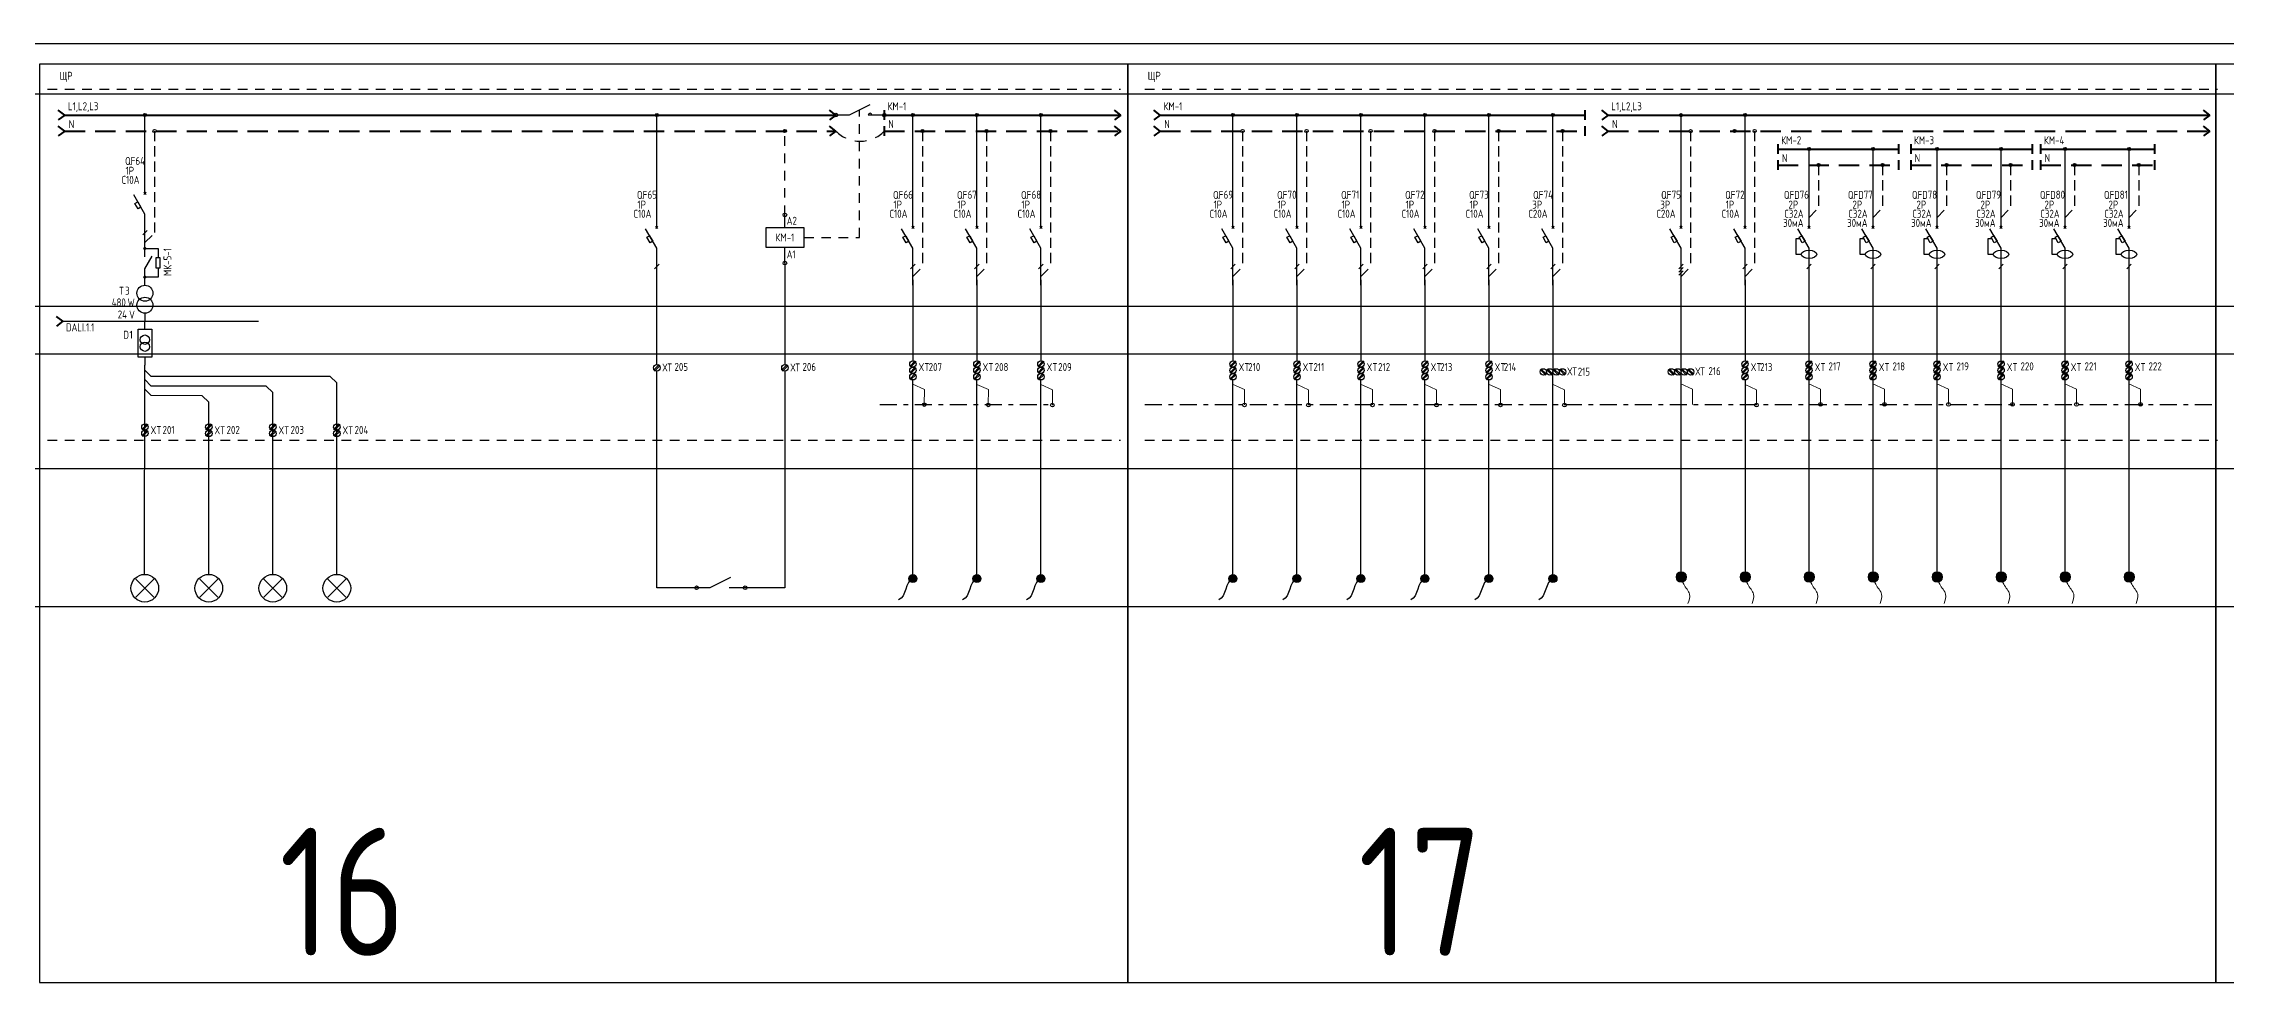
# Model space of a CAD drawing. Header units: millimetres. Extents: x -174 to 283928, y 1291 to 21053.
# Drawn here: x 5156 to 5838, y 1291 to 1584 of the extents above; entities that cross this region are included whole.
import ezdxf
from ezdxf.enums import TextEntityAlignment as Align

# ---------------------------------------------------------------- set-up
doc = ezdxf.new("R2010")
doc.units = ezdxf.units.MM
for name, pattern in [('HIDDEN2', [4.7625, 3.175, -1.5875]), ('JIS_02_0.7', [1.35, 0.75, -0.6]), ('Штрихштриховая', [10.936111, 5.291667, -2.116667, 1.411111, -2.116667])]:
    doc.linetypes.add(name, pattern=pattern)
doc.layers.add('0-Область подсчета', color=152, linetype='Continuous', plot=False, transparency=0.5)
doc.layers.add('0_ХТ', color=7, linetype='Continuous')
doc.layers.add('Нумерация QF', color=7, linetype='Continuous')
doc.layers.add('_0_ PE_проводник', color=3, linetype='Штрихштриховая', lineweight=20)
doc.layers.add('Таблицы', color=7, linetype='Continuous', lineweight=13)
doc.styles.add('UNC_A', font='GOST2304A.ttf')
doc.styles.add('Unecom', font='GOST2304A.ttf', dxfattribs={"height": 2.5})

# ---------------------------------------------------------------- blocks, each defined once
blk = doc.blocks.new('*U93')
at = {"color": 0, "lineweight": 30}
for p, q in [((-2.83, 2.83), (2.83, -2.83)), ((-2.83, -2.83), (2.83, 2.83))]:
    blk.add_line(p, q, dxfattribs=at)
blk.add_circle((0, 0), 4.33, dxfattribs=at)
blk = doc.blocks.new('*U94')
at = {"color": 0, "lineweight": 30}
for p, q in [((-2.83, 2.83), (2.83, -2.83)), ((-2.83, -2.83), (2.83, 2.83))]:
    blk.add_line(p, q, dxfattribs=at)
blk.add_circle((0, 0), 4.33, dxfattribs=at)
blk = doc.blocks.new('*U95')
at = {"color": 0, "lineweight": 30}
for p, q in [((-2.83, 2.83), (2.83, -2.83)), ((-2.83, -2.83), (2.83, 2.83))]:
    blk.add_line(p, q, dxfattribs=at)
blk.add_circle((0, 0), 4.33, dxfattribs=at)
blk = doc.blocks.new('*U96')
at = {"color": 0, "lineweight": 30}
for p, q in [((-2.83, 2.83), (2.83, -2.83)), ((-2.83, -2.83), (2.83, 2.83))]:
    blk.add_line(p, q, dxfattribs=at)
blk.add_circle((0, 0), 4.33, dxfattribs=at)
blk = doc.blocks.new('XT без земли')
at = {"color": 32, "true_color": 0xcd6928}
for p, q in [((0.75, 0), (-1, -1.75)), ((1, -0.25), (-0.75, -2))]:
    blk.add_line(p, q, dxfattribs=at)
at = {"color": 5}
for p, q in [((0.75, -2), (-1, -3.75)), ((1, -2.25), (-0.75, -4))]:
    blk.add_line(p, q, dxfattribs=at)
at = {"color": 32, "true_color": 0xcd6928}
blk.add_circle((0, -1), 1, dxfattribs=at)
at = {"color": 5}
blk.add_circle((0, -3), 1, dxfattribs=at)
at = {"style": 'UNC_A'}
blk.add_attdef('1', (1.75, 0.11), '', height=2.5, dxfattribs=at)
blk = doc.blocks.new('км-3')
for p, q in [((10.57, 8.22), (4.14, 5)), ((4.14, 5), (0, 5)), ((15.14, 5), (10.14, 5))]:
    blk.add_line(p, q)
for centre in [(0, 5), (15.14, 5)]:
    blk.add_circle(centre, 0.575)
at = {"color": 4, "linetype": 'JIS_02_0.7', "ltscale": 5}
blk.add_arc((7.57, 7.35), 10.55, 224.1519, 315.8481, dxfattribs=at)
blk.add_arc((10.71, 5), 0.575, 0, 180)
blk = doc.blocks.new('*U255')
at = {"lineweight": 40}
for p, q in [((73.94, 0), (71.94, 1.5)), ((73.94, 0), (71.94, -1.5)), ((73.94, -5), (71.94, -3.5)), ((73.94, -5), (71.94, -6.5))]:
    blk.add_line(p, q, dxfattribs=at)
at = {"linetype": 'ByBlock', "lineweight": 40}
for points in [[(0, 1.5), (0, -1.5)], [(0, 0), (73.94, 0)], [(0, -3.5), (0, -6.5)]]:
    blk.add_lwpolyline(points, dxfattribs=at)
at = {"color": 4, "linetype": 'HIDDEN2', "lineweight": 40, "ltscale": 2}
blk.add_lwpolyline([(0, -5), (73.94, -5)], dxfattribs=at)
at = {"insert": (1.24, -1.57), "char_height": 2.5, "attachment_point": 1, "style": 'UNC_A'}
blk.add_mtext_dynamic_manual_height_columns('N', width=3.8436, gutter_width=12.5, heights=[0], dxfattribs=at)
at = {"style": 'UNC_A'}
blk.add_attdef('ЛИНИЯ', (1, 1.5), '', height=2.5, dxfattribs=at)
blk = doc.blocks.new('Кмка')
for p, q in [((0, 11), (0, 15.04)), ((0, 0), (0, 5))]:
    blk.add_line(p, q)
blk.add_lwpolyline([(6, 11), (-6, 11), (-6, 5), (6, 5)], close=True)
for centre in [(0, 15.04), (0, 0)]:
    blk.add_circle(centre, 0.575)
at = {"style": 'Unecom'}
for s, p in [('А2', (0.57, 11.97)), ('А1', (0.57, 1.46))]:
    blk.add_text(s, height=2.5, dxfattribs=at).set_placement(p)
at = {"style": 'UNC_A'}
blk.add_attdef('КМ', text='', height=2.5, dxfattribs=at).set_placement((0, 8), align=Align.MIDDLE_CENTER)
blk = doc.blocks.new('*U98')
for p, q in [((0, -36.27), (0, -1.19)), ((0, -42.79), (-3.51, -36.72)), ((-0.35, -36.62), (0.35, -35.91)), ((0.35, -36.62), (-0.35, -35.91)), ((0, -54.31), (0, -42.79))]:
    blk.add_line(p, q)
blk.add_lwpolyline([(-2.12, -41.12), (-3.12, -39.39), (-2.25, -38.89), (-1.25, -40.62)], close=True)
blk.add_circle((0, -1.19), 0.5)
at = {"insert": (-6.21, -24.9), "char_height": 2.5, "attachment_point": 1, "style": 'Unecom'}
blk.add_mtext_dynamic_manual_height_columns('\\pxql;QF', width=5.7065, gutter_width=12.5, heights=[4.37], dxfattribs=at)
at = {"style": 'Unecom'}
blk.add_attdef('N', (-3.15, -27.4), '', height=2.5, dxfattribs=at)
for tag, p in [('P', (-3.4, -30.43)), ('A', (-1.7, -33.28))]:
    blk.add_attdef(tag, text='', height=2.5, dxfattribs=at).set_placement(p, align=Align.RIGHT)
blk = doc.blocks.new('*U28')
at = {"lineweight": 25}
blk.add_line((-0.7, -0.71), (0.7, 0.71), dxfattribs=at)
blk = doc.blocks.new('*U78')
h = blk.add_hatch()
h.set_pattern_fill('ANGLE', color=0)
h.set_pattern_definition([(0, (-2.5674, 3.856), (0, 6.985), [5.08, -1.905]), (90, (-2.5674, 3.856), (-6.985, 4e-16), [5.08, -1.905])])
h.paths.add_polyline_path([(1.25, -1.25, 1), (-1.25, -1.25, 1)])
at = {"linetype": 'ByBlock'}
h = blk.add_hatch(color=0, dxfattribs=at)
h.dxf.hatch_style = 1
h.paths.add_polyline_path([(1.25, -1.25, 1), (-1.25, -1.25, 1)])
at = {"color": 0, "linetype": 'ByBlock'}
blk.add_circle((0, -1.25), 1.25, dxfattribs=at)
at = {"color": 0, "linetype": 'ByBlock', "start_tangent": (-9.510702, -2.8276), "end_tangent": (-11.984182, -3.983771)}
blk.add_spline([(0, -1.25), (-4.46, -7.89)], degree=3, dxfattribs=at)
blk = doc.blocks.new('*U99')
for p, q in [((0, -36.27), (0, -1.19)), ((0, -42.79), (-3.51, -36.72)), ((-0.35, -36.62), (0.35, -35.91)), ((0.35, -36.62), (-0.35, -35.91)), ((0, -54.31), (0, -42.79))]:
    blk.add_line(p, q)
at = {"color": 4, "linetype": 'HIDDEN2'}
for p in [(3, -6.19), (0, -51.65)]:
    blk.add_line(p, (3, -48.65), dxfattribs=at)
blk.add_lwpolyline([(-2.12, -41.12), (-3.12, -39.39), (-2.25, -38.89), (-1.25, -40.62)], close=True)
for centre in [(0, -1.19), (3, -6.19)]:
    blk.add_circle(centre, 0.5)
at = {"insert": (-6.21, -24.9), "char_height": 2.5, "attachment_point": 1, "style": 'Unecom'}
blk.add_mtext_dynamic_manual_height_columns('\\pxql;QF', width=5.7065, gutter_width=12.5, heights=[4.37], dxfattribs=at)
at = {"style": 'Unecom'}
blk.add_attdef('N', (-3.15, -27.4), '', height=2.5, dxfattribs=at)
for tag, p in [('P', (-3.4, -30.43)), ('A', (-1.7, -33.28))]:
    blk.add_attdef(tag, text='', height=2.5, dxfattribs=at).set_placement(p, align=Align.RIGHT)
blk = doc.blocks.new('*U312')
for p, q in [((0, -36.27), (0, -11.81)), ((-4.05, -44.73), (-4.05, -39.76)), ((-4.05, -39.76), (-2.91, -39.76)), ((0, -42.79), (-3.51, -36.72)), ((-0.35, -36.62), (0.35, -35.91)), ((0.35, -36.62), (-0.35, -35.91)), ((-2.42, -44.73), (-4.05, -44.73)), ((0, -54.31), (0, -42.79))]:
    blk.add_line(p, q)
at = {"color": 4, "linetype": 'HIDDEN2'}
for p in [(3, -16.81), (0, -33.16)]:
    blk.add_line(p, (3, -30.16), dxfattribs=at)
blk.add_lwpolyline([(-2.12, -41.12), (-3.12, -39.39), (-2.25, -38.89), (-1.25, -40.62)], close=True)
for centre in [(0, -11.81), (3, -16.81)]:
    blk.add_circle(centre, 0.5)
blk.add_ellipse((0, -44.73), major_axis=(-2.42, 0), ratio=0.530622)
at = {"insert": (-7.85, -24.9), "char_height": 2.5, "attachment_point": 1, "style": 'Unecom'}
blk.add_mtext_dynamic_manual_height_columns('\\pxql;QFD', width=5.7065, gutter_width=12.5, heights=[4.37], dxfattribs=at)
at = {"style": 'Unecom'}
blk.add_attdef('N', (-3.15, -27.4), '', height=2.5, dxfattribs=at)
for tag, p in [('МА', (-1.71, -36.14)), ('P', (-3.4, -30.43)), ('A', (-1.7, -33.28))]:
    blk.add_attdef(tag, text='', height=2.5, dxfattribs=at).set_placement(p, align=Align.RIGHT)
blk = doc.blocks.new('*U108')
at = {"layer": 'Таблицы'}
h = blk.add_hatch(color=1, dxfattribs=at)
h.dxf.hatch_style = 1
h.paths.add_polyline_path([(45, 0, 1), (-45, 0, 1)])
at = {"layer": 'Таблицы', "color": 1}
blk.add_circle((0, 0), 44.8, dxfattribs=at)
blk.add_spline([(0, 0), (63, 21), (148, 72), (228, 58)], degree=3, dxfattribs=at)
blk = doc.blocks.new('*U271')
at = {"lineweight": 40}
for p, q in [((0, 0), (-2, 1.5)), ((0, 0), (-2, -1.5)), ((240.95, 0), (238.95, 1.5)), ((240.95, 0), (238.95, -1.5)), ((0, -5), (-2, -3.5)), ((0, -5), (-2, -6.5)), ((240.95, -5), (238.95, -3.5)), ((240.95, -5), (238.95, -6.5))]:
    blk.add_line(p, q, dxfattribs=at)
at = {"linetype": 'ByBlock', "lineweight": 40}
blk.add_lwpolyline([(0, 0), (240.95, 0)], dxfattribs=at)
at = {"color": 4, "linetype": 'HIDDEN2', "lineweight": 40, "ltscale": 2}
blk.add_lwpolyline([(0, -5), (240.95, -5)], dxfattribs=at)
at = {"insert": (1.24, -1.57), "char_height": 2.5, "attachment_point": 1, "style": 'UNC_A'}
blk.add_mtext_dynamic_manual_height_columns('N', width=3.8436, gutter_width=12.5, heights=[0], dxfattribs=at)
at = {"style": 'UNC_A'}
blk.add_attdef('ЛИНИЯ', (1, 1.5), '', height=2.5, dxfattribs=at)
blk = doc.blocks.new('*U272')
at = {"lineweight": 40}
for p, q in [((0, 0), (-2, 1.5)), ((0, 0), (-2, -1.5)), ((0, -5), (-2, -3.5)), ((0, -5), (-2, -6.5))]:
    blk.add_line(p, q, dxfattribs=at)
at = {"linetype": 'ByBlock', "lineweight": 40}
for points in [[(0, 0), (132.7, 0)], [(132.7, 1.5), (132.7, -1.5)], [(132.7, -3.5), (132.7, -6.5)]]:
    blk.add_lwpolyline(points, dxfattribs=at)
at = {"color": 4, "linetype": 'HIDDEN2', "lineweight": 40, "ltscale": 2}
blk.add_lwpolyline([(0, -5), (132.7, -5)], dxfattribs=at)
at = {"insert": (1.24, -1.57), "char_height": 2.5, "attachment_point": 1, "style": 'UNC_A'}
blk.add_mtext_dynamic_manual_height_columns('N', width=3.8436, gutter_width=12.5, heights=[0], dxfattribs=at)
at = {"style": 'UNC_A'}
blk.add_attdef('ЛИНИЯ', (1, 1.5), '', height=2.5, dxfattribs=at)
blk = doc.blocks.new('*U273')
at = {"lineweight": 40}
for p, q in [((0, 0), (-2, 1.5)), ((0, 0), (-2, -1.5)), ((188.05, 0), (186.05, 1.5)), ((188.05, 0), (186.05, -1.5)), ((0, -5), (-2, -3.5)), ((0, -5), (-2, -6.5)), ((188.05, -5), (186.05, -3.5)), ((188.05, -5), (186.05, -6.5))]:
    blk.add_line(p, q, dxfattribs=at)
at = {"linetype": 'ByBlock', "lineweight": 40}
blk.add_lwpolyline([(0, 0), (188.05, 0)], dxfattribs=at)
at = {"color": 4, "linetype": 'HIDDEN2', "lineweight": 40, "ltscale": 2}
blk.add_lwpolyline([(0, -5), (188.05, -5)], dxfattribs=at)
at = {"insert": (1.24, -1.57), "char_height": 2.5, "attachment_point": 1, "style": 'UNC_A'}
blk.add_mtext_dynamic_manual_height_columns('N', width=3.8436, gutter_width=12.5, heights=[0], dxfattribs=at)
at = {"style": 'UNC_A'}
blk.add_attdef('ЛИНИЯ', (1, 1.5), '', height=2.5, dxfattribs=at)
blk = doc.blocks.new('*U106')
at = {"lineweight": 25}
for p, q in [((-0.7, -0.71), (0.7, 0.71)), ((-0.7, -1.71), (0.7, -0.29)), ((-0.7, -2.71), (0.7, -1.29))]:
    blk.add_line(p, q, dxfattribs=at)
blk = doc.blocks.new('*U87')
for p, q in [((0, -36.27), (0, -1.22)), ((0, -42.79), (-3.51, -36.72)), ((-0.35, -36.62), (0.35, -35.91)), ((0.35, -36.62), (-0.35, -35.91)), ((0, -54.31), (0, -42.79))]:
    blk.add_line(p, q)
at = {"color": 4, "linetype": 'HIDDEN2'}
for p in [(3, -6.22), (0, -51.65)]:
    blk.add_line(p, (3, -48.65), dxfattribs=at)
blk.add_lwpolyline([(-2.12, -41.12), (-3.12, -39.39), (-2.25, -38.89), (-1.25, -40.62)], close=True)
for centre in [(0, -1.22), (3, -6.22)]:
    blk.add_circle(centre, 0.5)
at = {"insert": (-6.21, -24.9), "char_height": 2.5, "attachment_point": 1, "style": 'Unecom'}
blk.add_mtext_dynamic_manual_height_columns('\\pxql;QF', width=5.7065, gutter_width=12.5, heights=[4.37], dxfattribs=at)
at = {"style": 'Unecom'}
blk.add_attdef('N', (-3.15, -27.4), '', height=2.5, dxfattribs=at)
for tag, p in [('P', (-3.4, -30.43)), ('A', (-1.7, -33.28))]:
    blk.add_attdef(tag, text='', height=2.5, dxfattribs=at).set_placement(p, align=Align.RIGHT)
blk = doc.blocks.new('*U100')
at = {"color": 32, "true_color": 0xcd6928}
for p, q in [((-5, 0.75), (-3.25, -1)), ((-4.75, 1), (-3, -0.75)), ((-3, 0.75), (-1.25, -1)), ((-2.75, 1), (-1, -0.75)), ((-1, 0.75), (0.75, -1)), ((-0.75, 1), (1, -0.75))]:
    blk.add_line(p, q, dxfattribs=at)
at = {"color": 5}
for p, q in [((1, 0.75), (2.75, -1)), ((1.25, 1), (3, -0.75))]:
    blk.add_line(p, q, dxfattribs=at)
at = {"color": 32, "true_color": 0xcd6928}
for centre in [(-4, 0), (-2, 0), (0, 0)]:
    blk.add_circle(centre, 1, dxfattribs=at)
at = {"color": 5}
blk.add_circle((2, 0), 1, dxfattribs=at)
at = {"style": 'UNC_A'}
blk.add_attdef('ПРИСОЕДИНЕНИЕ', (3.48, -1.11), '', height=2.5, dxfattribs=at)
blk = doc.blocks.new('*U92')
for p, q in [((0, -36.27), (0, -11.78)), ((0, -42.79), (-3.51, -36.72)), ((-0.35, -36.62), (0.35, -35.91)), ((0.35, -36.62), (-0.35, -35.91)), ((0, -54.31), (0, -42.79))]:
    blk.add_line(p, q)
at = {"color": 4, "linetype": 'HIDDEN2'}
for p in [(3, -16.78), (0, -51.65)]:
    blk.add_line(p, (3, -48.65), dxfattribs=at)
blk.add_lwpolyline([(-2.12, -41.12), (-3.12, -39.39), (-2.25, -38.89), (-1.25, -40.62)], close=True)
for centre in [(0, -11.78), (3, -16.78)]:
    blk.add_circle(centre, 0.5)
at = {"insert": (-6.21, -24.9), "char_height": 2.5, "attachment_point": 1, "style": 'Unecom'}
blk.add_mtext_dynamic_manual_height_columns('\\pxql;QF', width=5.7065, gutter_width=12.5, heights=[4.37], dxfattribs=at)
at = {"style": 'Unecom'}
blk.add_attdef('N', (-3.15, -27.4), '', height=2.5, dxfattribs=at)
for tag, p in [('P', (-3.4, -30.43)), ('A', (-1.7, -33.28))]:
    blk.add_attdef(tag, text='', height=2.5, dxfattribs=at).set_placement(p, align=Align.RIGHT)
blk = doc.blocks.new('MK-5-1')
at = {"lineweight": 25}
for p, q in [((-0.5, -0.5), (0.5, 0.5)), ((-0.5, -15.3), (0.5, -14.2))]:
    blk.add_line(p, q, dxfattribs=at)
for p, q in [((0, -4.4), (0, -0.5)), ((0, -10.4), (3.7, -4)), ((0, -14.2), (0, -10.4))]:
    blk.add_line(p, q)
at = {"ltscale": 5}
for points in [[(0, 0), (6.7, 0), (6.7, -4.6)], [(6.7, -10.1), (6.7, -14.7), (0, -14.7)]]:
    blk.add_lwpolyline(points, dxfattribs=at)
blk.add_lwpolyline([(5.8, -4.6), (7.6, -4.6), (7.6, -10.1), (5.8, -10.1)], close=True, dxfattribs=at)
at = {"lineweight": 25}
for centre in [(0, 0), (0, -14.7)]:
    blk.add_circle(centre, 0.5, dxfattribs=at)
at = {"ltscale": 5, "style": 'Unecom'}
blk.add_attdef('№', text='', height=2.5, dxfattribs=at).set_placement((8.4, -7.6), align=Align.MIDDLE_LEFT)
blk = doc.blocks.new('БП')
at = {"color": 0, "lineweight": 25}
for p, q in [((0, -2.5), (0, 0)), ((0, -11.25), (0, -13.75))]:
    blk.add_line(p, q, dxfattribs=at)
for centre in [(0, -5), (0, -8.75)]:
    blk.add_circle(centre, 2.5, dxfattribs=at)
at = {"lineweight": 25, "char_height": 2.5, "attachment_point": 1, "style": 'UNC_A'}
for s, width, insert in [('T', 2.5, (-8.13, -3)), ('W', 2.4816, (-5.43, -6.65)), ('V', 2.5983, (-4.95, -10.45))]:
    blk.add_mtext_dynamic_manual_height_columns(s, width=width, gutter_width=12.5, heights=[0], dxfattribs=dict(at, insert=insert))
at = {"lineweight": 25, "style": 'UNC_A'}
for tag, p in [('W', (-5.98, -9.14)), ('V', (-5.63, -12.91))]:
    blk.add_attdef(tag, text='', height=2.5, dxfattribs=at).set_placement(p, align=Align.RIGHT)
blk.add_attdef('N', (-6.19, -5.48), '', height=2.5, dxfattribs=at)
blk = doc.blocks.new('Драйвер')
at = {"color": 177, "lineweight": 25, "true_color": 0x293189}
for p, q in [((0, 11.25), (0, 13.75)), ((0, 2.5), (0, 0))]:
    blk.add_line(p, q, dxfattribs=at)
at = {"color": 177, "true_color": 0x293189}
blk.add_lwpolyline([(-2.14, 11.25), (2.14, 11.25), (2.14, 2.5), (-2.14, 2.5)], close=True, dxfattribs=at)
at = {"color": 177, "lineweight": 25, "true_color": 0x293189}
for centre in [(0, 7.97), (0, 5.78)]:
    blk.add_circle(centre, 1.46, dxfattribs=at)
at = {"lineweight": 25, "insert": (-6.76, 10.75), "char_height": 2.5, "attachment_point": 1, "style": 'UNC_A'}
blk.add_mtext_dynamic_manual_height_columns('D', width=2.5, gutter_width=12.5, heights=[0], dxfattribs=at)
at = {"lineweight": 25, "style": 'UNC_A'}
blk.add_attdef('N', (-4.82, 8.27), '', height=2.5, dxfattribs=at)
blk = doc.blocks.new('XT')
at = {"color": 32, "true_color": 0xcd6928}
for p, q in [((0.75, 0), (-1, -1.75)), ((1, -0.25), (-0.75, -2))]:
    blk.add_line(p, q, dxfattribs=at)
at = {"color": 5}
for p, q in [((0.75, -2), (-1, -3.75)), ((1, -2.25), (-0.75, -4))]:
    blk.add_line(p, q, dxfattribs=at)
at = {"color": 3}
for p, q in [((0.75, -4), (-1, -5.75)), ((1, -4.25), (-0.75, -6))]:
    blk.add_line(p, q, dxfattribs=at)
at = {"color": 32, "true_color": 0xcd6928}
blk.add_circle((0, -1), 1, dxfattribs=at)
at = {"color": 5}
blk.add_circle((0, -3), 1, dxfattribs=at)
at = {"color": 3}
blk.add_circle((0, -5), 1, dxfattribs=at)
at = {"style": 'UNC_A'}
blk.add_attdef('1', (1.75, 0.11), '', height=2.5, dxfattribs=at)
blk = doc.blocks.new('*U313')
at = {"linetype": 'ByBlock', "lineweight": 40}
for points in [[(0, 1.5), (0, -1.5)], [(0, 0), (37.66, 0)], [(37.66, 1.5), (37.66, -1.5)], [(0, -3.5), (0, -6.5)], [(37.66, -3.5), (37.66, -6.5)]]:
    blk.add_lwpolyline(points, dxfattribs=at)
at = {"color": 4, "linetype": 'HIDDEN2', "lineweight": 40, "ltscale": 2}
blk.add_lwpolyline([(0, -5), (37.66, -5)], dxfattribs=at)
at = {"insert": (1.24, -1.57), "char_height": 2.5, "attachment_point": 1, "style": 'UNC_A'}
blk.add_mtext_dynamic_manual_height_columns('N', width=3.8436, gutter_width=12.5, heights=[0], dxfattribs=at)
at = {"style": 'UNC_A'}
blk.add_attdef('ЛИНИЯ', (1, 1.5), '', height=2.5, dxfattribs=at)
blk = doc.blocks.new('*U315')
at = {"linetype": 'ByBlock', "lineweight": 40}
for points in [[(0, 1.5), (0, -1.5)], [(0, 0), (37.95, 0)], [(37.95, 1.5), (37.95, -1.5)], [(0, -3.5), (0, -6.5)], [(37.95, -3.5), (37.95, -6.5)]]:
    blk.add_lwpolyline(points, dxfattribs=at)
at = {"color": 4, "linetype": 'HIDDEN2', "lineweight": 40, "ltscale": 2}
blk.add_lwpolyline([(0, -5), (37.95, -5)], dxfattribs=at)
at = {"insert": (1.24, -1.57), "char_height": 2.5, "attachment_point": 1, "style": 'UNC_A'}
blk.add_mtext_dynamic_manual_height_columns('N', width=3.8436, gutter_width=12.5, heights=[0], dxfattribs=at)
at = {"style": 'UNC_A'}
blk.add_attdef('ЛИНИЯ', (1, 1.5), '', height=2.5, dxfattribs=at)
blk = doc.blocks.new('*U314')
at = {"linetype": 'ByBlock', "lineweight": 40}
for points in [[(0, 1.5), (0, -1.5)], [(0, 0), (35.58, 0)], [(35.58, 1.5), (35.58, -1.5)], [(0, -3.5), (0, -6.5)], [(35.58, -3.5), (35.58, -6.5)]]:
    blk.add_lwpolyline(points, dxfattribs=at)
at = {"color": 4, "linetype": 'HIDDEN2', "lineweight": 40, "ltscale": 2}
blk.add_lwpolyline([(0, -5), (35.58, -5)], dxfattribs=at)
at = {"insert": (1.24, -1.57), "char_height": 2.5, "attachment_point": 1, "style": 'UNC_A'}
blk.add_mtext_dynamic_manual_height_columns('N', width=3.8436, gutter_width=12.5, heights=[0], dxfattribs=at)
at = {"style": 'UNC_A'}
blk.add_attdef('ЛИНИЯ', (1, 1.5), '', height=2.5, dxfattribs=at)

msp = doc.modelspace()

# ---------------------------------------------------------------- linework, layer by layer
at = {"lineweight": 40}
for q in [(5160.284, 1499.096), (5160.284, 1496.096)]:
    msp.add_line((5162.284, 1497.596), q, dxfattribs=at)
at = {"color": 32, "true_color": 0xcd6928}
for p, q in [((5348.609, 1484.056), (5346.853, 1482.3)), ((5348.859, 1483.806), (5347.103, 1482.05)), ((5388.609, 1484.056), (5386.853, 1482.3)), ((5388.859, 1483.806), (5387.103, 1482.05))]:
    msp.add_line(p, q, dxfattribs=at)
for p, q in [((5364.423, 1414.316), (5360.288, 1414.316)), ((5370.857, 1417.533), (5364.423, 1414.316)), ((5375.423, 1414.316), (5370.423, 1414.316))]:
    msp.add_line(p, q)
at = {"color": 6}
for points in [[(5495, 1577.99), (5155, 1577.99), (5155, 1290.99), (5495, 1290.99), (5495, 1577.99)], [(5835, 1577.99), (5495, 1577.99), (5495, 1290.99), (5835, 1290.99), (5835, 1577.99)], [(6175, 1577.99), (5835, 1577.99), (5835, 1290.99), (6175, 1290.99), (6175, 1577.99)]]:
    msp.add_lwpolyline(points, dxfattribs=at)
at = {"linetype": 'JIS_02_0.7', "ltscale": 4}
for points in [[(5157.499, 1570.16), (5492.679, 1570.16)], [(5500.361, 1570.16), (5835.541, 1570.16)], [(5393.856, 1523.793), (5411.139, 1523.793), (5411.139, 1563.649)], [(5157.499, 1460.471), (5492.679, 1460.471)], [(5500.361, 1460.471), (5835.541, 1460.471)]]:
    msp.add_lwpolyline(points, dxfattribs=at)
at = {"color": 4, "linetype": 'JIS_02_0.7', "ltscale": 4}
msp.add_lwpolyline([(5387.856, 1530.828), (5387.856, 1557.041)], dxfattribs=at)
for points in [[(5387.856, 1515.793), (5387.856, 1484.053)], [(5347.856, 1484.053), (5347.856, 1508.927)], [(5667.862, 1418.4), (5667.862, 1508.927)], [(5707.862, 1418.4), (5707.862, 1508.927)], [(5727.862, 1418.4), (5727.862, 1508.927)], [(5747.862, 1418.4), (5747.862, 1508.927)], [(5767.862, 1418.4), (5767.862, 1508.927)], [(5787.862, 1418.4), (5787.862, 1508.927)], [(5807.862, 1418.4), (5807.862, 1508.927)], [(5187.818, 1418.51), (5187.873, 1483.879)], [(5227.82, 1471.336), (5227.82, 1475.338), (5225.819, 1477.339), (5189.872, 1477.367), (5187.872, 1479.37), (5187.873, 1483.879)], [(5247.82, 1471.336), (5247.82, 1477.338), (5247.82, 1478.338), (5245.82, 1480.338), (5189.872, 1480.35), (5187.873, 1482.351), (5187.873, 1483.879)], [(5347.856, 1414.316), (5347.856, 1482.053)], [(5387.856, 1482.053), (5387.856, 1414.316), (5375.423, 1414.316)], [(5627.86, 1418.422), (5627.862, 1481.649)], [(5207.82, 1471.336), (5207.82, 1472.336), (5205.819, 1474.338), (5189.87, 1474.35), (5187.871, 1476.352), (5187.873, 1479.185)], [(5427.854, 1418.422), (5427.856, 1479.249)], [(5447.854, 1418.422), (5447.856, 1479.249)], [(5467.854, 1418.422), (5467.856, 1479.249)], [(5527.86, 1418.422), (5527.862, 1479.249)], [(5547.86, 1418.422), (5547.862, 1479.249)], [(5567.86, 1418.422), (5567.862, 1479.249)], [(5587.86, 1418.422), (5587.862, 1479.249)], [(5607.86, 1418.422), (5607.862, 1479.249)], [(5687.887, 1479.249), (5687.931, 1419.313)], [(5207.818, 1418.51), (5207.82, 1471.336)], [(5227.818, 1418.51), (5227.82, 1471.336)], [(5247.818, 1418.51), (5247.82, 1471.336)], [(5360.288, 1414.316), (5347.856, 1414.316)]]:
    msp.add_lwpolyline(points)
at = {"color": 244, "true_color": 0x991b1e}
msp.add_lwpolyline([(5162.284, 1497.596), (5223.343, 1497.596)], dxfattribs=at)
at = {"color": 3, "linetype": 'Штрихштриховая'}
for points in [[(5417.525, 1471.549), (5471.429, 1471.545)], [(5500.361, 1471.568), (5835.541, 1471.568)]]:
    msp.add_lwpolyline(points, dxfattribs=at)
for centre, radius in [((5387.856, 1557.041), 0.5), ((5684.62, 1557.041), 0.5), ((5360.288, 1414.316), 0.575), ((5375.423, 1414.316), 0.575)]:
    msp.add_circle(centre, radius)
at = {"color": 32, "true_color": 0xcd6928}
for centre in [(5347.856, 1483.053), (5387.856, 1483.053)]:
    msp.add_circle(centre, 1, dxfattribs=at)
at = {"color": 0, "linetype": 'ByBlock', "lineweight": -3}
for centre in [(5431.429, 1471.545), (5451.428, 1471.464), (5471.428, 1471.383), (5531.434, 1471.464), (5551.434, 1471.383), (5571.434, 1471.464), (5591.434, 1471.383), (5611.434, 1471.464), (5631.434, 1471.383), (5691.434, 1471.383), (5711.435, 1471.59), (5731.435, 1471.59), (5751.435, 1471.59), (5771.435, 1471.59), (5791.435, 1471.59), (5811.435, 1471.59)]:
    msp.add_circle(centre, 0.575, dxfattribs=at)
at = {"layer": '0-Область подсчета'}
for points in [[(147.309, 1584.367), (6296.248, 1584.367), (6296.248, 1408.375), (147.309, 1408.375)], [(150.349, 1568.697), (6220.211, 1568.697), (6220.211, 1502.163), (150.349, 1502.163)], [(142.142, 1487.401), (6300.609, 1487.401), (6300.609, 1451.513), (142.142, 1451.513)]]:
    msp.add_lwpolyline(points, close=True, dxfattribs=at)
at = {"layer": '_0_ PE_проводник'}
for points in [[(5431.429, 1471.545), (5431.448, 1476.313), (5427.881, 1477.951)], [(5451.428, 1471.464), (5451.448, 1476.232), (5447.881, 1477.87)], [(5471.428, 1471.383), (5471.448, 1476.151), (5467.881, 1477.788)], [(5531.434, 1471.464), (5531.454, 1476.232), (5527.887, 1477.87)], [(5551.434, 1471.383), (5551.453, 1476.151), (5547.887, 1477.788)], [(5571.434, 1471.464), (5571.454, 1476.232), (5567.887, 1477.87)], [(5591.434, 1471.383), (5591.453, 1476.151), (5587.887, 1477.788)], [(5611.434, 1471.464), (5611.454, 1476.232), (5607.887, 1477.87)], [(5631.434, 1471.383), (5631.453, 1476.151), (5627.887, 1477.788)], [(5671.435, 1471.59), (5671.435, 1476.358), (5667.807, 1478.006)], [(5691.434, 1471.383), (5691.453, 1476.151), (5687.887, 1477.788)], [(5711.435, 1471.59), (5711.435, 1476.358), (5707.807, 1478.006)], [(5731.435, 1471.59), (5731.435, 1476.358), (5727.807, 1478.006)], [(5751.435, 1471.59), (5751.435, 1476.358), (5747.807, 1478.006)], [(5771.435, 1471.59), (5771.435, 1476.358), (5767.807, 1478.006)], [(5791.435, 1471.59), (5791.435, 1476.358), (5787.807, 1478.006)], [(5811.435, 1471.59), (5811.435, 1476.358), (5807.807, 1478.006)]]:
    msp.add_lwpolyline(points, dxfattribs=at)
at = {"layer": 'Нумерация QF'}
for points in [[(5427.856, 1510.57), (5427.856, 1485.249)], [(5447.856, 1510.57), (5447.856, 1485.249)], [(5467.856, 1510.57), (5467.856, 1485.249)], [(5527.862, 1510.57), (5527.862, 1485.249)], [(5547.862, 1510.57), (5547.862, 1485.249)], [(5567.862, 1510.57), (5567.862, 1485.249)], [(5587.862, 1510.57), (5587.862, 1485.249)], [(5607.862, 1510.57), (5607.862, 1485.249)], [(5627.862, 1510.57), (5627.862, 1481.649)], [(5687.862, 1510.57), (5687.862, 1485.249)]]:
    msp.add_lwpolyline(points, dxfattribs=at)

# ---------------------------------------------------------------- block references
for name, p, values in [('*U271', (5162.842, 1562.041), {'ЛИНИЯ': 'L1,L2,L3'}), ('*U255', (5418.922, 1562.041), {'ЛИНИЯ': 'КМ-1'}), ('*U272', (5505.159, 1562.041), {'ЛИНИЯ': 'КМ-1'}), ('*U273', (5645.088, 1562.041), {'ЛИНИЯ': 'L1,L2,L3'}), ('*U313', (5698.143, 1551.422), {'ЛИНИЯ': 'КМ-2'}), ('*U315', (5739.625, 1551.422), {'ЛИНИЯ': 'КМ-3'}), ('*U314', (5780.232, 1551.422), {'ЛИНИЯ': 'КМ-4'}), ('Кмка', (5387.856, 1515.793), {'КМ': 'КМ-1'}), ('Драйвер', (5187.909, 1483.879), {'N': '1'}), ('*U100', (5628.862, 1481.784), {'ПРИСОЕДИНЕНИЕ': 'ХТ'}), ('*U100', (5668.862, 1481.784), {'ПРИСОЕДИНЕНИЕ': 'ХТ'})]:
    msp.add_blockref(name, p).add_auto_attribs(values)
at = {"color": 1}
ref = msp.add_blockref('*U92', (5187.911, 1573.826), dxfattribs=at)
ref.add_attrib('P', '1P', dxfattribs={"height": 2.5, "style": 'Unecom'}).set_placement((5184.515, 1543.391), align=Align.RIGHT)
ref.add_attrib('A', 'С10А', dxfattribs={"height": 2.5, "style": 'Unecom'}).set_placement((5186.208, 1540.545), align=Align.RIGHT)
ref = msp.add_blockref('*U98', (5347.856, 1563.235), dxfattribs=at)
ref.add_attrib('P', '1P', dxfattribs={"height": 2.5, "style": 'Unecom'}).set_placement((5344.46, 1532.801), align=Align.RIGHT)
ref.add_attrib('A', 'С10А', dxfattribs={"height": 2.5, "style": 'Unecom'}).set_placement((5346.152, 1529.955), align=Align.RIGHT)
for name, p in [('км-3', (5403.787, 1557.041)), ('*U28', (5187.911, 1525.275)), ('*U28', (5347.856, 1514.685)), ('*U28', (5427.856, 1514.685)), ('*U28', (5447.856, 1514.685)), ('*U28', (5467.856, 1514.685)), ('*U28', (5527.862, 1514.685)), ('*U28', (5547.862, 1514.685)), ('*U28', (5567.862, 1514.685)), ('*U28', (5587.862, 1514.685)), ('*U28', (5607.862, 1514.685)), ('*U28', (5627.862, 1514.685)), ('*U106', (5667.862, 1514.685)), ('*U28', (5687.862, 1514.685)), ('*U28', (5707.862, 1514.685)), ('*U28', (5727.862, 1514.685)), ('*U28', (5747.862, 1514.685)), ('*U28', (5767.862, 1514.685)), ('*U28', (5787.862, 1514.685)), ('*U28', (5807.862, 1514.685))]:
    msp.add_blockref(name, p)
ref = msp.add_blockref('*U99', (5427.856, 1563.235), dxfattribs=at)
ref.add_attrib('P', '1P', dxfattribs={"height": 2.5, "style": 'Unecom'}).set_placement((5424.46, 1532.801), align=Align.RIGHT)
ref.add_attrib('A', 'С10А', dxfattribs={"height": 2.5, "style": 'Unecom'}).set_placement((5426.152, 1529.955), align=Align.RIGHT)
ref = msp.add_blockref('*U99', (5447.856, 1563.235), dxfattribs=at)
ref.add_attrib('P', '1P', dxfattribs={"height": 2.5, "style": 'Unecom'}).set_placement((5444.46, 1532.801), align=Align.RIGHT)
ref.add_attrib('A', 'С10А', dxfattribs={"height": 2.5, "style": 'Unecom'}).set_placement((5446.152, 1529.955), align=Align.RIGHT)
ref = msp.add_blockref('*U99', (5467.856, 1563.235), dxfattribs=at)
ref.add_attrib('P', '1P', dxfattribs={"height": 2.5, "style": 'Unecom'}).set_placement((5464.46, 1532.801), align=Align.RIGHT)
ref.add_attrib('A', 'С10А', dxfattribs={"height": 2.5, "style": 'Unecom'}).set_placement((5466.152, 1529.955), align=Align.RIGHT)
ref = msp.add_blockref('*U99', (5527.862, 1563.235), dxfattribs=at)
ref.add_attrib('P', '1P', dxfattribs={"height": 2.5, "style": 'Unecom'}).set_placement((5524.466, 1532.801), align=Align.RIGHT)
ref.add_attrib('A', 'С10А', dxfattribs={"height": 2.5, "style": 'Unecom'}).set_placement((5526.158, 1529.955), align=Align.RIGHT)
ref = msp.add_blockref('*U99', (5547.862, 1563.235), dxfattribs=at)
ref.add_attrib('P', '1P', dxfattribs={"height": 2.5, "style": 'Unecom'}).set_placement((5544.466, 1532.801), align=Align.RIGHT)
ref.add_attrib('A', 'С10А', dxfattribs={"height": 2.5, "style": 'Unecom'}).set_placement((5546.158, 1529.955), align=Align.RIGHT)
ref = msp.add_blockref('*U99', (5567.862, 1563.235), dxfattribs=at)
ref.add_attrib('P', '1P', dxfattribs={"height": 2.5, "style": 'Unecom'}).set_placement((5564.466, 1532.801), align=Align.RIGHT)
ref.add_attrib('A', 'С10А', dxfattribs={"height": 2.5, "style": 'Unecom'}).set_placement((5566.158, 1529.955), align=Align.RIGHT)
ref = msp.add_blockref('*U99', (5587.862, 1563.235), dxfattribs=at)
ref.add_attrib('P', '1P', dxfattribs={"height": 2.5, "style": 'Unecom'}).set_placement((5584.466, 1532.801), align=Align.RIGHT)
ref.add_attrib('A', 'С10А', dxfattribs={"height": 2.5, "style": 'Unecom'}).set_placement((5586.158, 1529.955), align=Align.RIGHT)
ref = msp.add_blockref('*U99', (5607.862, 1563.235), dxfattribs=at)
ref.add_attrib('P', '1P', dxfattribs={"height": 2.5, "style": 'Unecom'}).set_placement((5604.466, 1532.801), align=Align.RIGHT)
ref.add_attrib('A', 'С10А', dxfattribs={"height": 2.5, "style": 'Unecom'}).set_placement((5606.158, 1529.955), align=Align.RIGHT)
ref = msp.add_blockref('*U99', (5627.862, 1563.235), dxfattribs=at)
ref.add_attrib('P', '3P', dxfattribs={"height": 2.5, "style": 'Unecom'}).set_placement((5624.466, 1532.801), align=Align.RIGHT)
ref.add_attrib('A', 'С20А', dxfattribs={"height": 2.5, "style": 'Unecom'}).set_placement((5626.158, 1529.955), align=Align.RIGHT)
ref = msp.add_blockref('*U87', (5667.862, 1563.235), dxfattribs=at)
ref.add_attrib('P', '3P', dxfattribs={"height": 2.5, "style": 'Unecom'}).set_placement((5664.466, 1532.801), align=Align.RIGHT)
ref.add_attrib('A', 'С20А', dxfattribs={"height": 2.5, "style": 'Unecom'}).set_placement((5666.158, 1529.955), align=Align.RIGHT)
ref = msp.add_blockref('*U99', (5687.862, 1563.235), dxfattribs=at)
ref.add_attrib('P', '1P', dxfattribs={"height": 2.5, "style": 'Unecom'}).set_placement((5684.466, 1532.801), align=Align.RIGHT)
ref.add_attrib('A', 'С10А', dxfattribs={"height": 2.5, "style": 'Unecom'}).set_placement((5686.158, 1529.955), align=Align.RIGHT)
ref = msp.add_blockref('*U312', (5707.862, 1563.235), dxfattribs=at)
ref.add_attrib('P', '2P', dxfattribs={"height": 2.5, "style": 'Unecom'}).set_placement((5704.466, 1532.801), align=Align.RIGHT)
ref.add_attrib('A', 'С32А', dxfattribs={"height": 2.5, "style": 'Unecom'}).set_placement((5706.158, 1529.955), align=Align.RIGHT)
ref.add_attrib('МА', '30мА', dxfattribs={"height": 2.5, "style": 'Unecom'}).set_placement((5706.148, 1527.094), align=Align.RIGHT)
ref = msp.add_blockref('*U312', (5727.862, 1563.235), dxfattribs=at)
ref.add_attrib('P', '2P', dxfattribs={"height": 2.5, "style": 'Unecom'}).set_placement((5724.466, 1532.801), align=Align.RIGHT)
ref.add_attrib('A', 'С32А', dxfattribs={"height": 2.5, "style": 'Unecom'}).set_placement((5726.158, 1529.955), align=Align.RIGHT)
ref.add_attrib('МА', '30мА', dxfattribs={"height": 2.5, "style": 'Unecom'}).set_placement((5726.148, 1527.094), align=Align.RIGHT)
ref = msp.add_blockref('*U312', (5747.862, 1563.235), dxfattribs=at)
ref.add_attrib('P', '2P', dxfattribs={"height": 2.5, "style": 'Unecom'}).set_placement((5744.466, 1532.801), align=Align.RIGHT)
ref.add_attrib('A', 'С32А', dxfattribs={"height": 2.5, "style": 'Unecom'}).set_placement((5746.158, 1529.955), align=Align.RIGHT)
ref.add_attrib('МА', '30мА', dxfattribs={"height": 2.5, "style": 'Unecom'}).set_placement((5746.148, 1527.094), align=Align.RIGHT)
ref = msp.add_blockref('*U312', (5767.862, 1563.235), dxfattribs=at)
ref.add_attrib('P', '2P', dxfattribs={"height": 2.5, "style": 'Unecom'}).set_placement((5764.466, 1532.801), align=Align.RIGHT)
ref.add_attrib('A', 'С32А', dxfattribs={"height": 2.5, "style": 'Unecom'}).set_placement((5766.158, 1529.955), align=Align.RIGHT)
ref.add_attrib('МА', '30мА', dxfattribs={"height": 2.5, "style": 'Unecom'}).set_placement((5766.148, 1527.094), align=Align.RIGHT)
ref = msp.add_blockref('*U312', (5787.862, 1563.235), dxfattribs=at)
ref.add_attrib('P', '2P', dxfattribs={"height": 2.5, "style": 'Unecom'}).set_placement((5784.466, 1532.801), align=Align.RIGHT)
ref.add_attrib('A', 'С32А', dxfattribs={"height": 2.5, "style": 'Unecom'}).set_placement((5786.158, 1529.955), align=Align.RIGHT)
ref.add_attrib('МА', '30мА', dxfattribs={"height": 2.5, "style": 'Unecom'}).set_placement((5786.148, 1527.094), align=Align.RIGHT)
ref = msp.add_blockref('*U312', (5807.862, 1563.235), dxfattribs=at)
ref.add_attrib('P', '2P', dxfattribs={"height": 2.5, "style": 'Unecom'}).set_placement((5804.466, 1532.801), align=Align.RIGHT)
ref.add_attrib('A', 'С32А', dxfattribs={"height": 2.5, "style": 'Unecom'}).set_placement((5806.158, 1529.955), align=Align.RIGHT)
ref.add_attrib('МА', '30мА', dxfattribs={"height": 2.5, "style": 'Unecom'}).set_placement((5806.148, 1527.094), align=Align.RIGHT)
at = {"xscale": 0.6111081464869302, "yscale": 0.6111081464869302, "zscale": 0.6111081464869302}
msp.add_blockref('MK-5-1', (5187.909, 1520.375), dxfattribs=at)
at = {"color": 244, "true_color": 0x991b1e}
msp.add_blockref('БП', (5187.909, 1511.379), dxfattribs=at).add_auto_attribs({'N': '3', 'W': '480', 'V': '24'})
ref = msp.add_blockref('XT', (5427.856, 1485.249))
ref.add_attrib('1', 'XT', (5429.604, 1482.006), dxfattribs={"height": 2.5, "style": 'UNC_A'})
ref = msp.add_blockref('XT', (5447.856, 1485.249))
ref.add_attrib('1', 'XT', (5449.604, 1482.006), dxfattribs={"height": 2.5, "style": 'UNC_A'})
ref = msp.add_blockref('XT', (5467.856, 1485.249))
ref.add_attrib('1', 'XT', (5469.604, 1482.006), dxfattribs={"height": 2.5, "style": 'UNC_A'})
ref = msp.add_blockref('XT', (5527.862, 1485.249))
ref.add_attrib('1', 'XT', (5529.61, 1482.006), dxfattribs={"height": 2.5, "style": 'UNC_A'})
ref = msp.add_blockref('XT', (5547.862, 1485.249))
ref.add_attrib('1', 'XT', (5549.61, 1482.006), dxfattribs={"height": 2.5, "style": 'UNC_A'})
ref = msp.add_blockref('XT', (5567.862, 1485.249))
ref.add_attrib('1', 'XT', (5569.61, 1482.006), dxfattribs={"height": 2.5, "style": 'UNC_A'})
ref = msp.add_blockref('XT', (5587.862, 1485.249))
ref.add_attrib('1', 'XT', (5589.61, 1482.006), dxfattribs={"height": 2.5, "style": 'UNC_A'})
ref = msp.add_blockref('XT', (5607.862, 1485.249))
ref.add_attrib('1', 'XT', (5609.61, 1482.006), dxfattribs={"height": 2.5, "style": 'UNC_A'})
ref = msp.add_blockref('XT', (5687.862, 1485.249))
ref.add_attrib('1', 'XT', (5689.61, 1482.006), dxfattribs={"height": 2.5, "style": 'UNC_A'})
ref = msp.add_blockref('XT', (5707.863, 1485.249))
ref.add_attrib('1', 'XT', (5709.611, 1482.006), dxfattribs={"height": 2.5, "style": 'UNC_A'})
ref = msp.add_blockref('XT', (5727.862, 1485.249))
ref.add_attrib('1', 'XT', (5729.61, 1482.006), dxfattribs={"height": 2.5, "style": 'UNC_A'})
ref = msp.add_blockref('XT', (5747.862, 1485.249))
ref.add_attrib('1', 'XT', (5749.61, 1482.006), dxfattribs={"height": 2.5, "style": 'UNC_A'})
ref = msp.add_blockref('XT', (5767.862, 1485.249))
ref.add_attrib('1', 'XT', (5769.61, 1482.006), dxfattribs={"height": 2.5, "style": 'UNC_A'})
ref = msp.add_blockref('XT', (5787.862, 1485.249))
ref.add_attrib('1', 'XT', (5789.61, 1482.006), dxfattribs={"height": 2.5, "style": 'UNC_A'})
ref = msp.add_blockref('XT', (5807.862, 1485.249))
ref.add_attrib('1', 'XT', (5809.61, 1482.006), dxfattribs={"height": 2.5, "style": 'UNC_A'})
ref = msp.add_blockref('XT без земли', (5187.898, 1465.561))
ref.add_attrib('1', 'XT', (5189.646, 1462.318), dxfattribs={"height": 2.5, "style": 'UNC_A'})
ref = msp.add_blockref('XT без земли', (5207.859, 1465.545))
ref.add_attrib('1', 'XT', (5209.607, 1462.303), dxfattribs={"height": 2.5, "style": 'UNC_A'})
ref = msp.add_blockref('XT без земли', (5227.859, 1465.545))
ref.add_attrib('1', 'XT', (5229.607, 1462.303), dxfattribs={"height": 2.5, "style": 'UNC_A'})
ref = msp.add_blockref('XT без земли', (5247.859, 1465.545))
ref.add_attrib('1', 'XT', (5249.607, 1462.303), dxfattribs={"height": 2.5, "style": 'UNC_A'})
at = {"color": 1}
for name, p in [('*U93', (5187.856, 1414.179)), ('*U94', (5207.856, 1414.179)), ('*U95', (5227.856, 1414.179)), ('*U96', (5247.856, 1414.179))]:
    msp.add_blockref(name, p, dxfattribs=at)
at = {"color": 1, "linetype": 'ByBlock'}
for p in [(5427.854, 1418.422), (5447.854, 1418.422), (5467.854, 1418.422), (5527.86, 1418.422), (5547.86, 1418.422), (5567.86, 1418.422), (5587.86, 1418.422), (5607.86, 1418.422), (5627.86, 1418.422)]:
    msp.add_blockref('*U78', p, dxfattribs=at)
at = {"layer": 'Таблицы', "linetype": 'ByBlock', "xscale": 0.03641652854582532, "yscale": 0.03641652854582532, "zscale": 0.03641652854582532, "rotation": 270}
for p in [(5667.932, 1417.681), (5687.932, 1417.681), (5707.932, 1417.681), (5727.932, 1417.681), (5747.932, 1417.681), (5767.932, 1417.681), (5787.932, 1417.681), (5807.932, 1417.681)]:
    msp.add_blockref('*U108', p, dxfattribs=at)

# ---------------------------------------------------------------- texts
at = {"color": 0, "linetype": 'ByBlock', "lineweight": 20, "insert": (5194.953, 1511.711), "char_height": 2.5, "width": 36.46284, "attachment_point": 4, "rotation": 90, "line_spacing_factor": 3.6, "style": 'Unecom'}
msp.add_mtext('\\pxsm0.75;МК-5-1', dxfattribs=at)
at = {"color": 244, "true_color": 0x991b1e, "insert": (5163.233, 1495.684), "char_height": 2.5, "width": 36.46284, "attachment_point": 4, "line_spacing_factor": 3.6, "style": 'Unecom'}
msp.add_mtext('\\pxsm0.75;DALI.1.1', dxfattribs=at)
at = {"style": 'UNC_A'}
for p in [(5349.604, 1481.907), (5389.604, 1481.907)]:
    msp.add_attdef('ХТ', p, '1XT', height=2.5, dxfattribs=at)
at = {"layer": '0_ХТ', "char_height": 2.5, "style": 'Unecom'}
for s, width, insert, attachment_point in [('205', 10.42076, (5353.367, 1483.346), 4), ('206', 10.42076, (5393.367, 1483.346), 4), ('207', 9.91675, (5436.949, 1483.291), 6), ('208', 9.91675, (5457.688, 1483.291), 6), ('209', 9.91675, (5477.508, 1483.291), 6), ('210', 9.91675, (5536.4, 1483.291), 6), ('211', 9.91675, (5556.4, 1483.291), 6), ('212', 9.91675, (5576.964, 1483.291), 6), ('213', 9.91675, (5596.4, 1483.291), 6), ('214', 9.91675, (5616.4, 1483.291), 6), ('215', 9.91675, (5639.457, 1481.858), 6), ('216', 10.42076, (5676.435, 1482.026), 4), ('213', 9.91675, (5696.4, 1483.291), 6), ('217', 10.42076, (5713.95, 1483.516), 4), ('218', 10.42076, (5733.95, 1483.516), 4), ('219', 10.42076, (5753.95, 1483.516), 4), ('220', 10.42076, (5773.95, 1483.516), 4), ('221', 10.42076, (5793.95, 1483.516), 4), ('222', 10.42076, (5813.95, 1483.516), 4), ('201', 10.42076, (5193.409, 1463.642), 4), ('202', 10.42076, (5213.409, 1463.642), 4), ('203', 10.42076, (5233.409, 1463.642), 4), ('204', 10.42076, (5253.409, 1463.642), 4)]:
    msp.add_mtext_dynamic_manual_height_columns(s, width=width, gutter_width=12.5, heights=[0], dxfattribs=dict(at, insert=insert, attachment_point=attachment_point))
at = {"layer": 'Defpoints', "color": 6, "char_height": 40, "attachment_point": 1, "style": 'Unecom'}
for s, insert in [('16', (5229.88, 1339.307)), ('17', (5567.024, 1339.307))]:
    msp.add_mtext_dynamic_manual_height_columns(s, width=99.92054, gutter_width=12.5, heights=[0], dxfattribs=dict(at, insert=insert))
at = {"layer": 'Нумерация QF', "char_height": 2.5, "style": 'Unecom'}
for s, width, insert, attachment_point in [('ЩР', 13.62236, (5161.223, 1575.564), 1), ('ЩР', 13.62236, (5501.229, 1575.564), 1), ('64', 7.51, (5184.95, 1547.727), 4), ('65', 7.51, (5344.941, 1537.156), 4), ('66', 7.51, (5424.941, 1537.156), 4), ('67', 7.51, (5444.941, 1537.156), 4), ('68', 7.51, (5464.941, 1537.156), 4), ('69', 7.51, (5524.946, 1537.156), 4), ('70', 7.51, (5544.946, 1537.156), 4), ('71', 7.51, (5564.946, 1537.156), 4), ('72', 7.51, (5584.946, 1537.156), 4), ('73', 7.51, (5604.946, 1537.156), 4), ('74', 7.51, (5624.946, 1537.156), 4), ('75', 7.51, (5664.946, 1537.156), 4), ('72', 7.51, (5684.946, 1537.156), 4), ('76', 7.51, (5704.946, 1537.156), 4), ('77', 7.51, (5724.946, 1537.156), 4), ('78', 7.51, (5744.946, 1537.156), 4), ('79', 7.51, (5764.946, 1537.156), 4), ('80', 7.51, (5784.946, 1537.156), 4), ('81', 7.51, (5804.946, 1537.156), 4)]:
    msp.add_mtext_dynamic_manual_height_columns(s, width=width, gutter_width=12.5, heights=[0], dxfattribs=dict(at, insert=insert, attachment_point=attachment_point))

doc.saveas('drawing.dxf')
